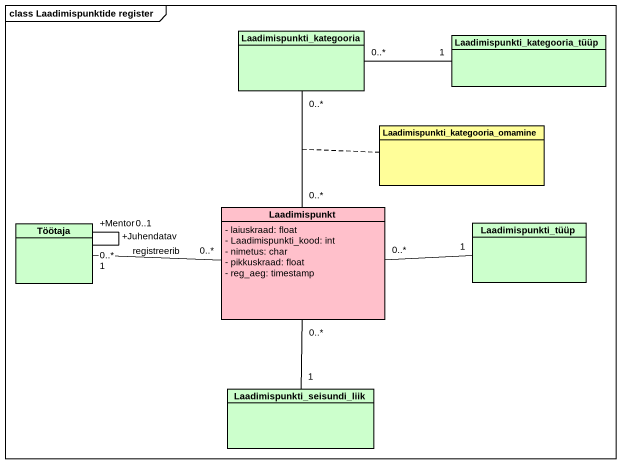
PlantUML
@startuml
mainframe class Laadimispunktide register
hide circle
hide empty members
skinparam classAttributeIconSize 0
class Laadimispunkti_kategooria #CCFFCC
class "Laadimispunkti_kategooria_tüüp" as Laadimispunkti_kategooria_2 #CCFFCC
class "Laadimispunkti_kategooria_omamine" as Laadimispunkti_kategooria_3 #FFFE99
class Laadimispunkt #FFC0CB {
  - laiuskraad: float
  - Laadimispunkti_kood: int
  - nimetus: char
  - pikkuskraad: float
  - reg_aeg: timestamp
}
class Töötaja #CCFFCC
class Laadimispunkti_tüüp #CCFFCC
class Laadimispunkti_seisundi_liik #CCFFCC
Laadimispunkti_kategooria_2 "1" -left- "0..*" Laadimispunkti_kategooria
Laadimispunkt "0..*" -up- "0..*" Laadimispunkti_kategooria
(Laadimispunkt, Laadimispunkti_kategooria) .. Laadimispunkti_kategooria_3
Laadimispunkt "0..*" -- "1" Laadimispunkti_seisundi_liik
Töötaja "1" -right- "0..*" Laadimispunkt : registreerib
Töötaja "+Juhendatav\n0..*" -- "+Mentor\n0..1" Töötaja
Laadimispunkti_tüüp "1" -left- "0..*" Laadimispunkt
@enduml
